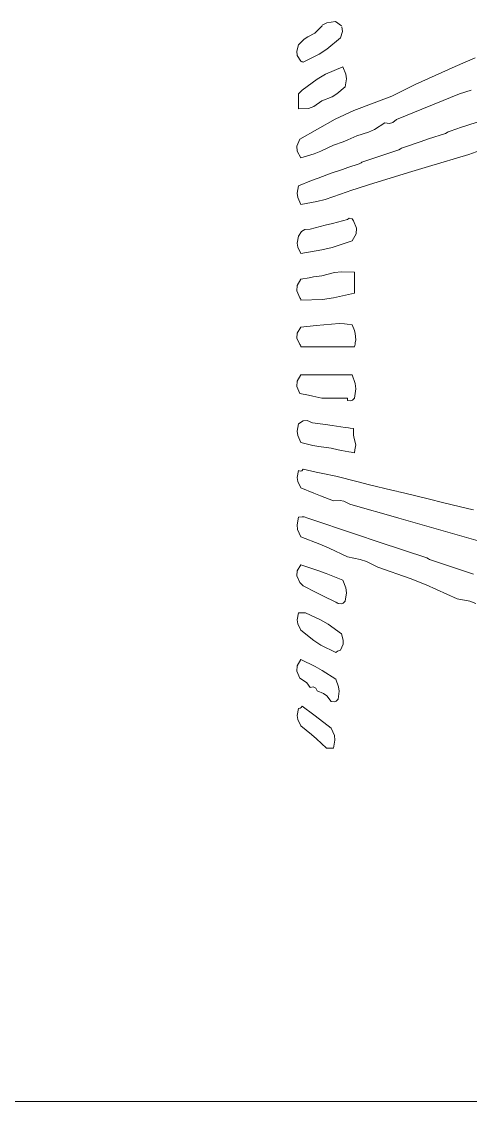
# Model space of a CAD drawing. Header units: millimetres. Extents: x -51192 to 104182, y -50696 to 36518.
# Drawn here: x -49869.66 to -49865.05, y 35575.57 to 35586.67 of the extents above; entities that cross this region are included whole.
import ezdxf

# ---------------------------------------------------------------- set-up
doc = ezdxf.new("R2010")
doc.units = ezdxf.units.MM
doc.header["$LTSCALE"] = 0.5
doc.layers.add('图框', color=7, linetype='Continuous', lineweight=18)
doc.layers.add('打印-禁用', color=7, linetype='Continuous', lineweight=15, plot=False)

# ---------------------------------------------------------------- blocks, each defined once
blk = doc.blocks.new('GZDEH零件A4图框V01版')
at = {"lineweight": 5}
for p, q in [((65.843, 11.094), (65.754, 11.081)), ((65.906, 11.051), (65.843, 11.094)), ((65.707, 11.051), (65.63, 10.976)), ((65.754, 11.081), (65.707, 11.057)), ((65.894, 10.928), (65.913, 10.993)), ((65.913, 10.993), (65.907, 11.039)), ((65.522, 10.913), (65.463, 10.856)), ((65.557, 10.939), (65.522, 10.913)), ((65.63, 10.976), (65.557, 10.939)), ((65.754, 10.809), (65.894, 10.928)), ((65.463, 10.856), (65.444, 10.791)), ((65.444, 10.791), (65.45, 10.746)), ((65.675, 10.758), (65.754, 10.809)), ((65.45, 10.746), (65.487, 10.688)), ((65.487, 10.688), (65.496, 10.684)), ((65.496, 10.684), (65.501, 10.681)), ((65.501, 10.681), (65.511, 10.676)), ((65.511, 10.676), (65.675, 10.758)), ((67.279, 10.722), (67.073, 10.631)), ((65.74, 10.553), (65.654, 10.504)), ((65.918, 10.628), (65.74, 10.553)), ((65.95, 10.553), (65.918, 10.628)), ((65.956, 10.506), (65.95, 10.553)), ((67.073, 10.631), (66.661, 10.449)), ((65.654, 10.504), (65.499, 10.389)), ((65.942, 10.425), (65.956, 10.506)), ((66.661, 10.449), (66.565, 10.401)), ((65.477, 10.367), (65.463, 10.353)), ((65.463, 10.353), (65.463, 10.291)), ((65.484, 10.374), (65.477, 10.367)), ((65.499, 10.389), (65.484, 10.374)), ((65.702, 10.281), (65.807, 10.321)), ((65.807, 10.321), (65.858, 10.351)), ((65.858, 10.351), (65.942, 10.425)), ((66.421, 10.329), (66.031, 10.18)), ((66.517, 10.377), (66.421, 10.329)), ((66.565, 10.401), (66.517, 10.377)), ((66.858, 10.246), (67.116, 10.353)), ((67.116, 10.353), (67.238, 10.389)), ((65.463, 10.291), (65.463, 10.259)), ((65.463, 10.259), (65.463, 10.197)), ((65.564, 10.202), (65.62, 10.222)), ((65.62, 10.222), (65.702, 10.281)), ((66.729, 10.193), (66.858, 10.246)), ((65.463, 10.197), (65.564, 10.202)), ((66.031, 10.18), (65.839, 10.09)), ((66.469, 10.089), (66.729, 10.193)), ((65.839, 10.09), (65.475, 9.885)), ((66.183, 9.958), (66.243, 9.985)), ((66.243, 9.985), (66.349, 10.053)), ((66.349, 10.053), (66.399, 10.046)), ((66.399, 10.046), (66.432, 10.056)), ((66.432, 10.056), (66.469, 10.089)), ((67.136, 10.008), (67.021, 9.969)), ((67.193, 10.027), (67.136, 10.008)), ((67.308, 10.065), (67.193, 10.027)), ((65.475, 9.885), (65.445, 9.814)), ((65.92, 9.859), (65.968, 9.879)), ((65.968, 9.879), (66.062, 9.921)), ((66.062, 9.921), (66.183, 9.958)), ((66.8, 9.888), (66.714, 9.859)), ((66.973, 9.945), (66.8, 9.888)), ((66.992, 9.955), (66.973, 9.945)), ((67.001, 9.96), (66.992, 9.955)), ((67.021, 9.969), (67.001, 9.96)), ((65.445, 9.814), (65.449, 9.761)), ((65.693, 9.761), (65.822, 9.826)), ((65.822, 9.826), (65.92, 9.859)), ((66.493, 9.778), (66.349, 9.73)), ((66.512, 9.787), (66.493, 9.778)), ((66.522, 9.792), (66.512, 9.787)), ((66.541, 9.802), (66.522, 9.792)), ((66.714, 9.859), (66.541, 9.802)), ((67.212, 9.73), (67.327, 9.768)), ((65.449, 9.761), (65.487, 9.694)), ((65.487, 9.694), (65.625, 9.734)), ((65.625, 9.734), (65.693, 9.761)), ((66.134, 9.658), (66.115, 9.648)), ((66.278, 9.706), (66.134, 9.658)), ((66.349, 9.73), (66.278, 9.706)), ((66.8, 9.605), (67.212, 9.73)), ((65.913, 9.576), (65.798, 9.538)), ((65.971, 9.595), (65.913, 9.576)), ((66.086, 9.634), (65.971, 9.595)), ((66.105, 9.643), (66.086, 9.634)), ((66.115, 9.648), (66.105, 9.643)), ((66.182, 9.418), (66.594, 9.543)), ((66.594, 9.543), (66.8, 9.605)), ((65.596, 9.46), (65.463, 9.406)), ((65.664, 9.486), (65.596, 9.46)), ((65.798, 9.538), (65.664, 9.486)), ((65.463, 9.406), (65.45, 9.33)), ((65.45, 9.33), (65.456, 9.285)), ((65.735, 9.267), (65.894, 9.322)), ((65.894, 9.322), (66.009, 9.361)), ((66.009, 9.361), (66.067, 9.38)), ((66.067, 9.38), (66.182, 9.418)), ((65.456, 9.285), (65.487, 9.214)), ((65.487, 9.214), (65.652, 9.245)), ((65.652, 9.245), (65.735, 9.267)), ((65.736, 9.001), (65.582, 8.963)), ((65.813, 9.02), (65.736, 9.001)), ((65.966, 9.059), (65.813, 9.02)), ((65.984, 9.075), (65.966, 9.059)), ((66.015, 9.069), (65.984, 9.075)), ((66.026, 9.047), (66.015, 9.069)), ((66.057, 8.971), (66.026, 9.047)), ((65.463, 8.891), (65.45, 8.819)), ((65.494, 8.937), (65.463, 8.891)), ((65.527, 8.957), (65.494, 8.937)), ((65.582, 8.963), (65.527, 8.957)), ((66.014, 8.843), (66.054, 8.914)), ((66.054, 8.914), (66.057, 8.971)), ((65.45, 8.819), (65.456, 8.777)), ((65.456, 8.777), (65.487, 8.711)), ((65.701, 8.748), (65.808, 8.774)), ((65.808, 8.774), (66.014, 8.843)), ((65.487, 8.711), (65.701, 8.748)), ((65.487, 8.447), (65.449, 8.381)), ((65.573, 8.462), (65.487, 8.447)), ((65.616, 8.47), (65.573, 8.462)), ((65.702, 8.483), (65.616, 8.47)), ((65.833, 8.516), (65.702, 8.483)), ((65.903, 8.523), (65.833, 8.516)), ((66.038, 8.519), (65.903, 8.523)), ((66.038, 8.433), (66.038, 8.519)), ((66.038, 8.39), (66.038, 8.433)), ((65.449, 8.381), (65.445, 8.327)), ((65.445, 8.327), (65.475, 8.256)), ((66.038, 8.304), (66.038, 8.39)), ((65.475, 8.256), (65.484, 8.25)), ((65.484, 8.25), (65.488, 8.242)), ((65.488, 8.242), (65.487, 8.232)), ((65.487, 8.232), (65.709, 8.24)), ((65.709, 8.24), (65.821, 8.255)), ((65.821, 8.255), (66.038, 8.304)), ((65.882, 7.992), (65.724, 7.978)), ((65.935, 7.987), (65.882, 7.992)), ((65.449, 7.894), (65.446, 7.842)), ((65.487, 7.956), (65.449, 7.894)), ((65.645, 7.97), (65.487, 7.956)), ((65.724, 7.978), (65.645, 7.97)), ((65.961, 7.985), (65.935, 7.987)), ((66.014, 7.98), (65.961, 7.985)), ((66.038, 7.921), (66.014, 7.98)), ((66.046, 7.888), (66.038, 7.921)), ((66.05, 7.824), (66.046, 7.888)), ((65.446, 7.842), (65.475, 7.776)), ((65.475, 7.776), (65.484, 7.771)), ((65.484, 7.771), (65.488, 7.763)), ((66.038, 7.752), (66.044, 7.781)), ((66.044, 7.781), (66.046, 7.795)), ((66.046, 7.795), (66.05, 7.824)), ((65.488, 7.763), (65.487, 7.752)), ((65.487, 7.752), (65.707, 7.752)), ((65.707, 7.752), (65.817, 7.752)), ((65.817, 7.752), (66.038, 7.752)), ((65.487, 7.465), (65.449, 7.398)), ((65.698, 7.465), (65.487, 7.465)), ((65.803, 7.465), (65.698, 7.465)), ((66.014, 7.465), (65.803, 7.465)), ((66.046, 7.374), (66.014, 7.465)), ((65.449, 7.398), (65.445, 7.344)), ((65.445, 7.344), (65.475, 7.273)), ((66.052, 7.32), (66.046, 7.374)), ((65.475, 7.273), (65.566, 7.255)), ((65.566, 7.255), (65.611, 7.245)), ((65.611, 7.245), (65.702, 7.225)), ((65.702, 7.225), (65.808, 7.225)), ((65.808, 7.225), (65.86, 7.225)), ((65.86, 7.225), (65.966, 7.225)), ((65.966, 7.225), (65.966, 7.215)), ((65.966, 7.215), (65.966, 7.211)), ((66.016, 7.204), (66.038, 7.225)), ((66.038, 7.225), (66.052, 7.32)), ((65.966, 7.211), (65.966, 7.201)), ((65.966, 7.201), (65.996, 7.198)), ((65.996, 7.198), (66.016, 7.204)), ((65.512, 6.991), (65.463, 6.961)), ((65.553, 6.994), (65.512, 6.991)), ((65.606, 6.973), (65.553, 6.994)), ((65.463, 6.961), (65.45, 6.885)), ((65.45, 6.885), (65.456, 6.84)), ((65.741, 6.954), (65.606, 6.973)), ((65.808, 6.945), (65.741, 6.954)), ((65.942, 6.925), (65.808, 6.945)), ((65.976, 6.921), (65.942, 6.925)), ((65.992, 6.918), (65.976, 6.921)), ((66.026, 6.913), (65.992, 6.918)), ((66.028, 6.846), (66.026, 6.913)), ((65.456, 6.84), (65.487, 6.77)), ((65.487, 6.77), (65.61, 6.74)), ((66.033, 6.811), (66.028, 6.846)), ((66.05, 6.746), (66.033, 6.811)), ((65.61, 6.74), (65.673, 6.728)), ((65.673, 6.728), (65.798, 6.71)), ((65.798, 6.71), (65.87, 6.695)), ((65.87, 6.695), (65.906, 6.688)), ((65.906, 6.688), (65.978, 6.674)), ((65.978, 6.674), (66.002, 6.669)), ((66.002, 6.669), (66.014, 6.667)), ((66.014, 6.667), (66.038, 6.662)), ((66.038, 6.662), (66.042, 6.695)), ((66.042, 6.695), (66.045, 6.712)), ((66.045, 6.712), (66.05, 6.746)), ((65.463, 6.482), (65.45, 6.411)), ((65.481, 6.475), (65.463, 6.482)), ((65.498, 6.479), (65.481, 6.475)), ((65.511, 6.494), (65.498, 6.479)), ((65.645, 6.466), (65.511, 6.494)), ((65.712, 6.452), (65.645, 6.466)), ((65.846, 6.422), (65.712, 6.452)), ((65.45, 6.411), (65.455, 6.368)), ((65.455, 6.368), (65.487, 6.302)), ((66.076, 6.365), (65.846, 6.422)), ((66.191, 6.336), (66.076, 6.365)), ((66.421, 6.278), (66.191, 6.336)), ((65.487, 6.302), (65.621, 6.249)), ((65.621, 6.249), (65.688, 6.223)), ((65.688, 6.223), (65.822, 6.17)), ((66.469, 6.269), (66.421, 6.278)), ((66.493, 6.264), (66.469, 6.269)), ((66.541, 6.254), (66.493, 6.264)), ((66.81, 6.187), (66.541, 6.254)), ((65.822, 6.17), (65.891, 6.174)), ((65.891, 6.174), (65.929, 6.166)), ((65.929, 6.166), (65.99, 6.135)), ((65.99, 6.135), (66.192, 6.078)), ((66.944, 6.154), (66.81, 6.187)), ((67.212, 6.087), (66.944, 6.154)), ((65.463, 6.003), (65.447, 5.922)), ((65.501, 6.007), (65.463, 6.003)), ((65.522, 6.004), (65.501, 6.007)), ((65.558, 5.991), (65.522, 6.004)), ((66.192, 6.078), (66.292, 6.05)), ((66.292, 6.05), (66.493, 5.991)), ((67.26, 6.077), (67.212, 6.087)), ((65.447, 5.922), (65.453, 5.874)), ((66.047, 5.828), (65.558, 5.991)), ((66.493, 5.991), (66.829, 5.897)), ((66.829, 5.897), (66.997, 5.849)), ((65.453, 5.874), (65.487, 5.799)), ((65.487, 5.799), (65.682, 5.726)), ((66.292, 5.746), (66.047, 5.828)), ((66.997, 5.849), (67.332, 5.751)), ((65.682, 5.726), (65.778, 5.685)), ((65.778, 5.685), (65.966, 5.595)), ((66.781, 5.583), (66.292, 5.746)), ((65.966, 5.595), (66.095, 5.569)), ((66.095, 5.569), (66.16, 5.547)), ((66.8, 5.574), (66.781, 5.583)), ((66.81, 5.569), (66.8, 5.574)), ((66.829, 5.559), (66.81, 5.569)), ((67.26, 5.416), (66.829, 5.559)), ((65.449, 5.45), (65.446, 5.398)), ((65.487, 5.511), (65.449, 5.45)), ((65.662, 5.456), (65.487, 5.511)), ((65.748, 5.425), (65.662, 5.456)), ((66.16, 5.547), (66.278, 5.487)), ((66.278, 5.487), (66.609, 5.373)), ((65.446, 5.398), (65.475, 5.332)), ((65.475, 5.332), (65.489, 5.317)), ((65.918, 5.356), (65.748, 5.425)), ((65.95, 5.275), (65.918, 5.356)), ((66.609, 5.373), (66.773, 5.308)), ((65.489, 5.317), (65.496, 5.31)), ((65.496, 5.31), (65.511, 5.296)), ((65.511, 5.296), (65.645, 5.229)), ((65.645, 5.229), (65.712, 5.195)), ((65.942, 5.14), (65.956, 5.226)), ((65.956, 5.226), (65.95, 5.275)), ((66.773, 5.308), (67.092, 5.164)), ((65.712, 5.195), (65.846, 5.128)), ((65.846, 5.128), (65.856, 5.123)), ((65.856, 5.123), (65.86, 5.121)), ((65.86, 5.121), (65.87, 5.116)), ((65.87, 5.116), (65.9, 5.112)), ((65.9, 5.112), (65.92, 5.119)), ((65.92, 5.119), (65.942, 5.14)), ((67.092, 5.164), (67.222, 5.138)), ((67.222, 5.138), (67.286, 5.116)), ((65.463, 5.02), (65.45, 4.949)), ((65.491, 5.02), (65.463, 5.02)), ((65.506, 5.02), (65.491, 5.02)), ((65.535, 5.02), (65.506, 5.02)), ((65.69, 4.948), (65.535, 5.02)), ((65.45, 4.949), (65.455, 4.906)), ((65.455, 4.906), (65.487, 4.84)), ((65.766, 4.904), (65.69, 4.948)), ((65.906, 4.804), (65.766, 4.904)), ((65.487, 4.84), (65.62, 4.734)), ((65.923, 4.739), (65.906, 4.804)), ((65.62, 4.734), (65.693, 4.688)), ((65.693, 4.688), (65.846, 4.613)), ((65.894, 4.637), (65.92, 4.699)), ((65.92, 4.699), (65.923, 4.739)), ((65.846, 4.613), (65.864, 4.625)), ((65.864, 4.625), (65.874, 4.63)), ((65.874, 4.63), (65.894, 4.637)), ((65.449, 4.474), (65.445, 4.42)), ((65.487, 4.541), (65.449, 4.474)), ((65.635, 4.468), (65.487, 4.541)), ((65.707, 4.427), (65.635, 4.468)), ((65.445, 4.42), (65.475, 4.349)), ((65.475, 4.349), (65.524, 4.319)), ((65.846, 4.337), (65.707, 4.427)), ((65.874, 4.26), (65.846, 4.337)), ((65.524, 4.319), (65.547, 4.299)), ((65.547, 4.299), (65.582, 4.253)), ((65.582, 4.253), (65.614, 4.259)), ((65.614, 4.259), (65.64, 4.246)), ((65.64, 4.246), (65.654, 4.217)), ((65.654, 4.217), (65.721, 4.19)), ((65.879, 4.215), (65.874, 4.26)), ((65.721, 4.19), (65.753, 4.166)), ((65.753, 4.166), (65.798, 4.109)), ((65.798, 4.109), (65.828, 4.106)), ((65.828, 4.106), (65.848, 4.112)), ((65.848, 4.112), (65.87, 4.133)), ((65.87, 4.133), (65.879, 4.215)), ((65.463, 4.037), (65.45, 3.966)), ((65.48, 4.04), (65.463, 4.037)), ((65.49, 4.046), (65.48, 4.04)), ((65.499, 4.061), (65.49, 4.046)), ((65.619, 3.971), (65.499, 4.061)), ((65.45, 3.966), (65.455, 3.923)), ((65.455, 3.923), (65.487, 3.858)), ((65.679, 3.926), (65.619, 3.971)), ((65.798, 3.834), (65.679, 3.926)), ((65.487, 3.858), (65.595, 3.77)), ((65.832, 3.759), (65.798, 3.834)), ((65.595, 3.77), (65.648, 3.724)), ((65.648, 3.724), (65.75, 3.63)), ((65.822, 3.63), (65.837, 3.711)), ((65.837, 3.711), (65.832, 3.759)), ((65.75, 3.63), (65.779, 3.63)), ((65.779, 3.63), (65.793, 3.63)), ((65.793, 3.63), (65.822, 3.63))]:
    blk.add_line(p, q, dxfattribs=at)
at = {"layer": '打印-禁用', "linetype": 'Continuous'}
blk.add_line((0, 0), (210, 0), dxfattribs=at)
blk = doc.blocks.new('DEH A4')
at = {"layer": '图框'}
blk.add_blockref('GZDEH零件A4图框V01版', (0, 0), dxfattribs=at)

msp = doc.modelspace()

# ---------------------------------------------------------------- block references
at = {"layer": '图框'}
msp.add_blockref('DEH A4', (-49932.275, 35575.572), dxfattribs=at)

doc.saveas('drawing.dxf')
